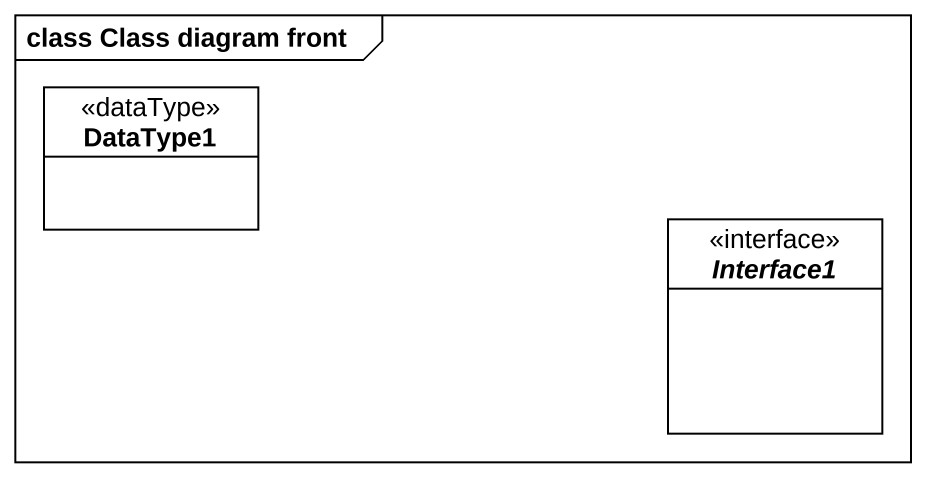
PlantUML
@startuml
mainframe class Class diagram front
hide circle
hide empty members
class DataType1 <<dataType>>
interface Interface1
@enduml
